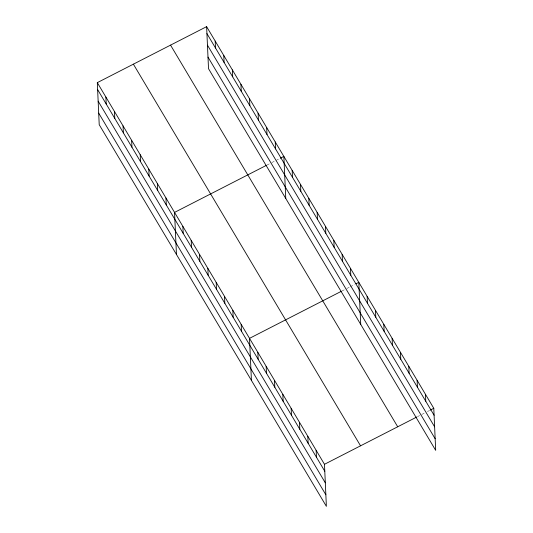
<?xml version="1.0" encoding="UTF-8"?>
<svg xmlns="http://www.w3.org/2000/svg" width="533" height="533" viewBox="0 0 533 533"><rect width="100%" height="100%" fill="white"/><g stroke="black" fill="none" stroke-linecap="round" stroke-linejoin="round"><path stroke-width="0.4" stroke-dasharray="2.67 2" d="M266.88 165.11L269.705 163.658M271.83 162.572L275.361 160.759M276.074 160.4L279.605 158.587M341.84 291.051L345.377 289.239M346.79 288.513L349.621 287.067M350.328 286.707L354.572 284.529M417.512 416.633L419.638 415.547M421.756 414.461L424.588 413.008M427.413 411.563L429.538 410.477"/><path stroke-width="0.8" d="M97.312 82.648L324.477 464.296L326.383 506.35L99.218 124.702L97.312 82.648L206.617 26.65L433.782 408.298L435.688 450.352L208.523 68.704L206.617 26.65M266.167 165.47L174.544 212.407L176.456 254.461M280.318 158.221L283.849 156.409L285.761 198.463M341.133 291.411L249.511 338.355L251.423 380.402M355.984 283.803L358.816 282.357L360.728 324.41M324.477 464.296L416.806 416.999M430.244 410.11L433.782 408.298M206.931 33.592L434.095 415.24M207.457 45.178L434.622 426.826M207.997 57.118L435.161 438.766M170.547 45.132L397.711 426.78M133.383 64.167L360.548 445.821M97.626 89.591L324.79 471.239M98.152 101.177L325.317 482.825M98.692 113.116L325.856 494.764M425.454 394.307L425.767 401.249M417.119 380.315L417.439 387.258M408.791 366.318L409.111 373.26M400.463 352.326L400.776 359.269M392.135 338.328L392.448 345.271M383.807 324.337L384.12 331.279M375.472 310.346L375.792 317.288M367.144 296.348L367.464 303.29M350.487 268.365L350.801 275.308M342.159 254.368L342.472 261.31M333.825 240.376L334.144 247.319M325.496 226.378L325.816 233.321M317.168 212.387L317.481 219.329M308.84 198.396L309.153 205.338M316.149 450.305L316.462 457.247M300.512 184.398L300.825 191.34M307.814 436.307L308.134 443.249M292.177 170.407L292.497 177.349M299.486 422.316L299.806 429.258M291.158 408.325L291.471 415.267M275.268 141.991L275.588 148.934M282.83 394.327L283.143 401.269M266.687 127.574L267 134.516M274.502 380.335L274.815 387.278M258.105 113.156L258.418 120.098M266.167 366.344L266.487 373.287M249.524 98.738L249.837 105.681M257.839 352.346L258.159 359.289M240.943 84.321L241.256 91.263M232.361 69.903L232.674 76.845M241.183 324.357L241.496 331.299M223.78 55.485L224.093 62.428M232.854 310.366L233.168 317.308M215.199 41.068L215.512 48.01M224.52 296.375L224.839 303.317M216.191 282.377L216.511 289.319M207.863 268.385L208.176 275.328M199.535 254.388L199.848 261.33M191.207 240.396L191.52 247.339M182.879 226.405L183.192 233.347M165.963 197.99L166.283 204.932M157.382 183.572L157.695 190.514M148.8 169.154L149.113 176.097M140.219 154.737L140.532 161.679M131.638 140.319L131.951 147.261M123.056 125.901L123.37 132.844M114.475 111.484L114.788 118.426M105.894 97.066L106.207 104.008"/></g></svg>
